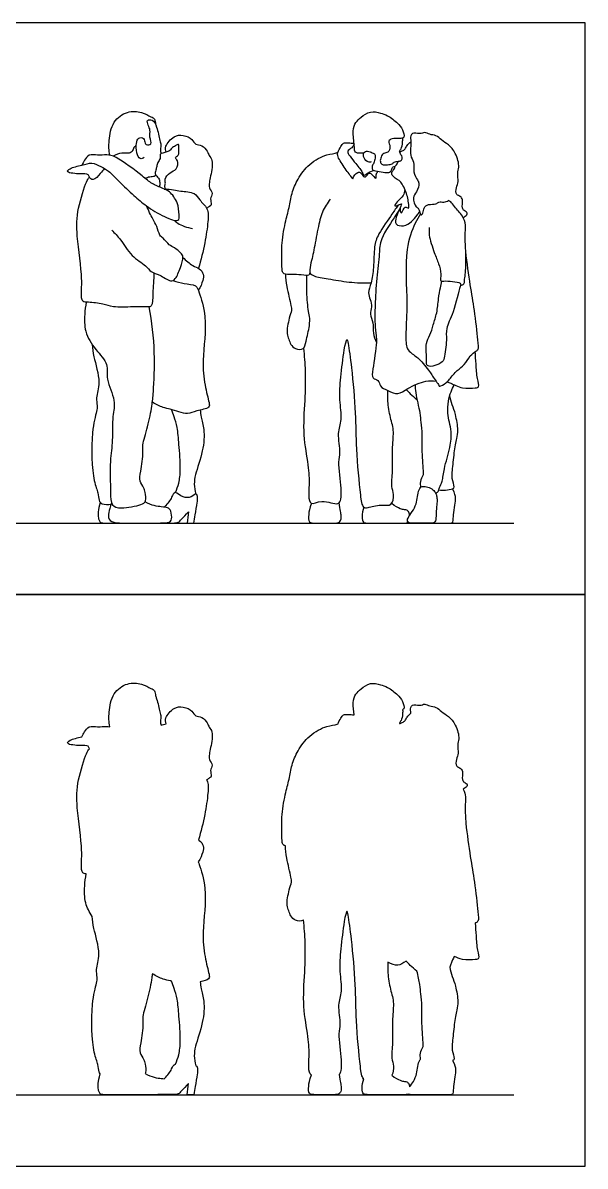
# Model space of a CAD drawing. Header units: millimetres. Extents: x 1 to 7, y 0.3 to 34.9.
# Drawn here: x 4.403 to 6.802, y 25.291 to 30.168 of the extents above; entities that cross this region are included whole.
import ezdxf

# ---------------------------------------------------------------- set-up
doc = ezdxf.new("R2010")
doc.units = ezdxf.units.MM
for name, color, linetype, true_color in [('AG-DIAGRAM', 7, 'Continuous', 0xfecc66), ('AG-OUTLINE', 7, 'Continuous', 0x8000ff), ('AG-PEOPLE', 7, 'Continuous', 0x66ccff), ('X-VPRT', 6, 'Continuous', 0xff00ff)]:
    doc.layers.add(name, color=color, linetype=linetype, true_color=true_color)

msp = doc.modelspace()

# ---------------------------------------------------------------- linework, layer by layer
at = {"layer": 'AG-DIAGRAM'}
for points in [[(1.3161, 28.034), (6.4977, 28.034)], [(1.3161, 25.5956), (6.4977, 25.5956)]]:
    msp.add_lwpolyline(points, dxfattribs=at)
at = {"layer": 'AG-OUTLINE'}
for points, knots in [([(5.1873, 26.9393), (5.192, 26.9408), (5.1999, 26.9463), (5.211, 26.9541), (5.1995, 26.9789), (5.217, 27.002), (5.1923, 27.026), (5.2055, 27.0757), (5.2162, 27.1423), (5.1973, 27.1622), (5.1908, 27.1817), (5.1688, 27.2104), (5.1375, 27.2067), (5.1273, 27.2357), (5.0873, 27.252), (5.0466, 27.2497), (5.0077, 27.2043), (5.0127, 27.1857), (5.0146, 27.1775), (5.0066, 27.1754), (4.9978, 27.174), (4.9932, 27.1713), (4.9914, 27.1775), (4.9886, 27.1902), (4.9941, 27.2098), (4.9871, 27.2284), (4.9786, 27.2728), (4.9705, 27.2938), (4.9686, 27.2977), (4.9695, 27.3046), (4.967, 27.3208), (4.9483, 27.3286), (4.9093, 27.3509), (4.8468, 27.3547), (4.7837, 27.3103), (4.7691, 27.2268), (4.7703, 27.1855), (4.7736, 27.1649), (4.7693, 27.1657), (4.7538, 27.1668), (4.723, 27.163), (4.6842, 27.171), (4.6662, 27.1428), (4.6577, 27.1296), (4.6545, 27.1221), (4.637, 27.1175), (4.6056, 27.1127), (4.5873, 27.0916), (4.6197, 27.0867), (4.6455, 27.084), (4.6849, 27.086), (4.6848, 27.0751), (4.6869, 27.0708), (4.6827, 27.0644), (4.6712, 27.0491), (4.634, 26.9302), (4.6302, 26.8245), (4.6591, 26.6401), (4.6513, 26.5812), (4.6542, 26.5403), (4.6674, 26.5378), (4.6734, 26.5374), (4.67, 26.5203), (4.6663, 26.4852), (4.6647, 26.4176), (4.6869, 26.3745), (4.6993, 26.3563), (4.7014, 26.3391), (4.7029, 26.3054), (4.7388, 26.1962), (4.713, 26.1333), (4.7219, 26.0961), (4.7176, 26.0681), (4.6914, 25.979), (4.6992, 25.7775), (4.7254, 25.7283), (4.7262, 25.6971), (4.7311, 25.6871), (4.7329, 25.6849), (4.7234, 25.6483), (4.7249, 25.6175), (4.728, 25.6082), (4.7335, 25.5956), (4.7546, 25.5956), (4.7735, 25.5956), (4.8413, 25.5956), (4.8447, 25.5956), (4.8755, 25.5956), (4.9444, 25.5956), (4.9882, 25.5956), (5.0018, 25.5962), (5.0152, 25.5958), (5.0438, 25.5953), (5.0675, 25.597), (5.0788, 25.6119), (5.0997, 25.6324), (5.1098, 25.6435), (5.1081, 25.6275), (5.1065, 25.6115), (5.1048, 25.5956), (5.1139, 25.5956), (5.1229, 25.5956), (5.132, 25.5956), (5.1346, 25.6074), (5.1394, 25.6297), (5.1466, 25.681), (5.15, 25.7017), (5.1461, 25.7188), (5.1414, 25.719), (5.1408, 25.7189), (5.1368, 25.7328), (5.1329, 25.7635), (5.1384, 25.8041), (5.1743, 25.9036), (5.1793, 25.9916), (5.1632, 26.0465), (5.1611, 26.0674), (5.1599, 26.0773), (5.1747, 26.0808), (5.2019, 26.087), (5.1973, 26.1121), (5.1775, 26.1907), (5.1668, 26.2906), (5.1931, 26.472), (5.1612, 26.5595), (5.1531, 26.5853), (5.1519, 26.5885), (5.1609, 26.6012), (5.172, 26.6305), (5.1761, 26.6568), (5.1627, 26.6755), (5.1538, 26.6815), (5.1527, 26.6822), (5.1634, 26.7177), (5.1807, 26.7883), (5.1934, 26.8786), (5.1961, 26.9225), (5.1878, 26.9384), (5.1873, 26.9393)], [-4.96397, -4.96397, -4.96397, -4.96397, -4.747345, -4.560033, -4.28683, -4.008885, -3.717257, -3.312432, -2.852161, -2.576206, -2.319892, -1.992952, -1.703232, -1.415586, -1.055675, -0.698259, -0.285038, 0, 0, 0, 0.217741, 0.217741, 0.217741, 0.466974, 0.711015, 0.961419, 1.39468, 1.508548, 1.508548, 1.508548, 1.767364, 2.009896, 2.384365, 2.824577, 3.300028, 3.809011, 4.25661, 4.25661, 4.25661, 4.384557, 4.736153, 5.076225, 5.381304, 5.66053, 5.66053, 5.66053, 6.070126, 6.298381, 6.570353, 6.890726, 7.217598, 7.414634, 7.414634, 7.414634, 7.681071, 8.291045, 8.913274, 9.675623, 10.12511, 10.456357, 10.641998, 10.641998, 10.641998, 11.051662, 11.533124, 11.919863, 11.919863, 11.919863, 12.296079, 12.847249, 13.273593, 13.578222, 13.839438, 14.343607, 15.089141, 15.478454, 15.772332, 15.877395, 15.877395, 15.877395, 16.005788, 16.134181, 16.262574, 16.390967, 16.51936, 16.51936, 16.51936, 16.541538, 16.709211, 16.821158, 16.821158, 16.821158, 17.122033, 17.389482, 17.623738, 17.987917, 17.987917, 17.987917, 18.364781, 18.364781, 18.364781, 18.648006, 18.648006, 18.648006, 18.97466, 19.361893, 19.614183, 19.848498, 19.879964, 19.879964, 19.879964, 20.238115, 20.585385, 21.14137, 21.660973, 22.06104, 22.35823, 22.35823, 22.35823, 22.653352, 22.892916, 23.369692, 23.930532, 24.669079, 25.224118, 25.31233, 25.31233, 25.31233, 25.684439, 25.9745, 26.276324, 26.319749, 26.319749, 26.319749, 26.917711, 27.461717, 27.882441, 27.908148, 27.908148, 27.908148, 27.908148]), ([(6.2823, 26.8984), (6.2855, 26.9), (6.2906, 26.9035), (6.3056, 26.9191), (6.2855, 26.9282), (6.2757, 26.9384), (6.2818, 26.9743), (6.2714, 26.9903), (6.2494, 26.9939), (6.2517, 27.0283), (6.2637, 27.0508), (6.255, 27.0893), (6.2686, 27.1134), (6.2515, 27.1751), (6.221, 27.21), (6.1892, 27.2279), (6.1675, 27.2509), (6.1393, 27.2512), (6.118, 27.2658), (6.097, 27.252), (6.0608, 27.2663), (6.056, 27.2337), (6.0589, 27.2283), (6.059, 27.2224), (6.0527, 27.218), (6.041, 27.2077), (6.0363, 27.1903), (6.0222, 27.1834), (6.0149, 27.1798), (6.011, 27.1784), (6.0109, 27.1792), (6.0105, 27.184), (6.0192, 27.1914), (6.0238, 27.2182), (6.0241, 27.2319), (6.0238, 27.2377), (6.0257, 27.2387), (6.033, 27.2448), (6.0231, 27.2772), (6.0037, 27.3025), (5.9597, 27.3356), (5.9297, 27.3445), (5.8849, 27.3558), (5.8456, 27.3274), (5.8223, 27.3055), (5.8097, 27.2698), (5.8145, 27.2316), (5.8162, 27.2155), (5.8081, 27.2168), (5.7925, 27.217), (5.7697, 27.2185), (5.7604, 27.202), (5.7506, 27.1854), (5.7479, 27.1778), (5.7319, 27.1706), (5.699, 27.1716), (5.6229, 27.13), (5.5759, 27.0652), (5.5495, 27.0031), (5.5397, 26.9396), (5.5217, 26.8752), (5.505, 26.7799), (5.5097, 26.7167), (5.5081, 26.6718), (5.5128, 26.6603), (5.5215, 26.658), (5.5232, 26.6576), (5.5246, 26.6399), (5.527, 26.6075), (5.5478, 26.5244), (5.5508, 26.5021), (5.5382, 26.4691), (5.5263, 26.4044), (5.5381, 26.3811), (5.5451, 26.3565), (5.5648, 26.3366), (5.5922, 26.3347), (5.6, 26.3407), (5.6006, 26.3411), (5.6042, 26.3088), (5.6096, 26.2425), (5.6071, 26.117), (5.5954, 25.972), (5.6219, 25.8477), (5.6264, 25.7602), (5.6207, 25.7149), (5.6264, 25.6835), (5.6343, 25.6802), (5.6345, 25.6801), (5.6261, 25.6577), (5.6219, 25.6307), (5.6219, 25.5956), (5.6505, 25.5956), (5.6918, 25.5956), (5.7267, 25.5956), (5.7484, 25.5956), (5.7597, 25.6043), (5.7633, 25.6226), (5.7578, 25.6517), (5.7527, 25.6817), (5.7567, 25.6855), (5.7615, 25.7036), (5.7637, 25.7435), (5.746, 25.858), (5.7612, 25.8934), (5.7433, 25.9803), (5.7678, 26.036), (5.752, 26.1237), (5.7593, 26.2177), (5.7717, 26.3238), (5.7856, 26.3907), (5.7927, 26.3533), (5.8078, 26.2517), (5.8238, 26.06), (5.8238, 25.9186), (5.8407, 25.7254), (5.8497, 25.67), (5.8577, 25.6634), (5.858, 25.6632), (5.8528, 25.6517), (5.8492, 25.6182), (5.8534, 25.5956), (5.878, 25.5956), (5.9181, 25.5956), (6.0303, 25.5956), (6.044, 25.5956), (6.048, 25.598), (6.0491, 25.5973), (6.0539, 25.5953), (6.0678, 25.5953), (6.1056, 25.5953), (6.1374, 25.5953), (6.1482, 25.5953), (6.1509, 25.5956), (6.1889, 25.5956), (6.23, 25.5956), (6.2377, 25.5956), (6.2396, 25.6046), (6.2401, 25.6253), (6.2473, 25.6767), (6.2514, 25.7012), (6.2468, 25.7218), (6.2367, 25.7415), (6.2409, 25.7432), (6.2474, 25.7494), (6.2317, 25.7881), (6.2368, 25.8211), (6.2429, 25.8954), (6.2542, 25.9564), (6.2622, 25.9914), (6.2504, 26.0604), (6.2363, 26.0963), (6.2276, 26.1259), (6.2249, 26.1396), (6.2265, 26.1452), (6.2321, 26.1617), (6.2387, 26.1757), (6.244, 26.1852), (6.254, 26.1805), (6.285, 26.1672), (6.3311, 26.1717), (6.3537, 26.1743), (6.3396, 26.2149), (6.3374, 26.2733), (6.3346, 26.3094), (6.3339, 26.3276), (6.3345, 26.3279), (6.3394, 26.331), (6.3496, 26.3353), (6.3447, 26.3825), (6.3312, 26.5067), (6.3114, 26.6095), (6.2988, 26.7061), (6.2932, 26.7537), (6.2922, 26.7762), (6.2888, 26.8213), (6.2937, 26.8634), (6.2877, 26.8878), (6.2823, 26.8984)], [0, 0, 0, 0, 0.188383, 0.417958, 0.651667, 0.864942, 1.20216, 1.442272, 1.683645, 1.992576, 2.292177, 2.636784, 2.934064, 3.38137, 3.777963, 4.122874, 4.438218, 4.737243, 5.012003, 5.287004, 5.60703, 5.883423, 6.093743, 6.093743, 6.093743, 6.370226, 6.608166, 6.82818, 7.030639, 7.030639, 7.030639, 7.069515, 7.275268, 7.582536, 7.800136, 7.800136, 7.800136, 7.88861, 8.215635, 8.558659, 8.976668, 9.306238, 9.683104, 10.073432, 10.396548, 10.755255, 11.133663, 11.133663, 11.133663, 11.419482, 11.678965, 11.921219, 12.2143, 12.2143, 12.2143, 12.632803, 13.168328, 13.679977, 14.141177, 14.586244, 15.061085, 15.628383, 16.098362, 16.472047, 16.695394, 16.745159, 16.745159, 16.745159, 17.166639, 17.69142, 17.960511, 18.298641, 18.763863, 19.055338, 19.338151, 19.638948, 19.963116, 19.989598, 19.989598, 19.989598, 20.560183, 21.205769, 21.906265, 22.561091, 23.09276, 23.491785, 23.820321, 23.829562, 23.829562, 23.829562, 23.942705, 24.055847, 24.16899, 24.282132, 24.395274, 24.508417, 24.621559, 24.734701, 24.847844, 24.847844, 24.847844, 25.052155, 25.442875, 26.052874, 26.422974, 26.942276, 27.392948, 27.921528, 28.49028, 29.115031, 29.504375, 29.74359, 30.336084, 31.138409, 31.853698, 32.660135, 33.08612, 33.101901, 33.101901, 33.101901, 33.223201, 33.344502, 33.465802, 33.587103, 33.708403, 33.828447, 33.828447, 33.828447, 33.867101, 33.969394, 34.071688, 34.173981, 34.219547, 34.219547, 34.219547, 34.342062, 34.464578, 34.587094, 34.70961, 34.832126, 34.954642, 35.077157, 35.077157, 35.077157, 35.273127, 35.637907, 35.997171, 36.517704, 36.99255, 37.354156, 37.843089, 38.24302, 38.585915, 38.585915, 38.585915, 38.751635, 39.09516, 39.09516, 39.09516, 39.366912, 39.794618, 40.019353, 40.358265, 40.81188, 41.238438, 41.238438, 41.238438, 41.263636, 41.467824, 41.833176, 42.481557, 43.088622, 43.7806, 43.7806, 43.7806, 44.237508, 44.625414, 44.93266, 44.93266, 44.93266, 44.93266]), ([(6.0849, 26.1225), (6.0892, 26.1028), (6.0999, 26.058), (6.1001, 26.0246), (6.108, 25.9719), (6.1037, 25.905), (6.1119, 25.8131), (6.1115, 25.7991), (6.0967, 25.7724), (6.0988, 25.7557), (6.1005, 25.7475), (6.0993, 25.7463), (6.0943, 25.7398), (6.0867, 25.7157), (6.0849, 25.686), (6.0726, 25.654), (6.0581, 25.6356), (6.0532, 25.6284), (6.053, 25.6303), (6.0518, 25.639), (6.0474, 25.6481), (6.0362, 25.6525), (6.0092, 25.6544), (5.977, 25.6791), (5.9838, 25.688), (5.9875, 25.7212), (5.9733, 25.7516), (5.9835, 25.8202), (5.9774, 25.919), (5.989, 25.9916), (5.9678, 26.052), (5.9593, 26.1221), (5.9602, 26.1478), (5.9609, 26.1605), (5.9752, 26.1542), (6.0035, 26.1408), (6.0253, 26.1565), (6.0384, 26.1648), (6.044, 26.1587), (6.0553, 26.1469), (6.0747, 26.1302), (6.0849, 26.1225)], [0.574677, 0.574677, 0.574677, 0.574677, 0.918862, 1.303387, 1.799873, 2.325611, 2.887943, 3.115338, 3.431922, 3.734632, 3.734632, 3.734632, 3.764416, 3.86671, 3.969003, 4.071297, 4.1523, 4.1523, 4.1523, 4.184588, 4.305888, 4.427188, 4.548489, 4.548489, 4.548489, 4.878727, 5.22133, 5.691265, 6.273572, 6.763717, 7.223679, 7.703607, 8.060013, 8.060013, 8.060013, 8.44438, 8.780806, 8.780806, 8.780806, 9.067131, 9.424328, 9.424328, 9.424328, 9.424328]), ([(5.0368, 26.0799), (5.0413, 26.0697), (5.0497, 26.0482), (5.0634, 26.0009), (5.0696, 25.9307), (5.0771, 25.827), (5.0708, 25.7671), (5.0601, 25.7384), (5.054, 25.7254), (5.0537, 25.7254), (5.0471, 25.7252), (5.0379, 25.703), (5.0215, 25.6772), (5.0069, 25.6644), (5.0059, 25.6635), (5.0026, 25.6639), (4.9863, 25.6655), (4.952, 25.6695), (4.925, 25.6862), (4.9257, 25.6874), (4.9302, 25.6972), (4.9257, 25.7273), (4.9197, 25.7469), (4.8984, 25.7755), (4.9062, 25.8164), (4.9184, 25.8985), (4.9117, 25.9288), (4.9373, 26.0082), (4.9509, 26.0769), (4.9551, 26.1057), (4.9558, 26.1111), (4.9702, 26.1017), (5.0015, 26.0867), (5.0229, 26.0836), (5.0351, 26.0804), (5.0368, 26.0799)], [-2.485886, -2.485886, -2.485886, -2.485886, -2.170634, -1.79787, -1.335112, -0.777618, -0.356813, 0, 0, 0, 0.011075, 0.283011, 0.647205, 0.674906, 0.674906, 0.674906, 0.728186, 0.895859, 0.895859, 0.895859, 0.949115, 1.288162, 1.554772, 1.87068, 2.239914, 2.749291, 3.068229, 3.575237, 4.112183, 4.236807, 4.236807, 4.236807, 4.60903, 4.914234, 4.962704, 4.962704, 4.962704, 4.962704])]:
    msp.add_open_spline(points, degree=3, knots=knots, dxfattribs=at)
at = {"layer": 'AG-PEOPLE'}
for points, knots in [([(4.7736, 29.6033), (4.7703, 29.6239), (4.7691, 29.6652), (4.7837, 29.7487), (4.8468, 29.7931), (4.9093, 29.7893), (4.9483, 29.767), (4.967, 29.7592), (4.9695, 29.743), (4.9686, 29.7361)], [0, 0, 0, 0, 0.447599, 0.956581, 1.432032, 1.872244, 2.246714, 2.489245, 2.748061, 2.748061, 2.748061, 2.748061]), ([(4.9208, 29.593), (4.9158, 29.59), (4.9009, 29.5824), (4.8871, 29.6154), (4.8861, 29.6523), (4.8935, 29.6791), (4.9215, 29.6789), (4.9247, 29.6547), (4.9279, 29.6467), (4.9589, 29.6473), (4.9404, 29.681), (4.9492, 29.7104), (4.9376, 29.7292), (4.9296, 29.7557), (4.9595, 29.7554), (4.9762, 29.7235), (4.9871, 29.6668), (4.9941, 29.6482), (4.9886, 29.6286), (4.9914, 29.6159), (4.9932, 29.6097)], [0, 0, 0, 0, 0.235821, 0.540009, 0.898143, 1.17494, 1.427115, 1.686274, 1.845664, 2.097022, 2.399246, 2.710511, 2.979201, 3.236288, 3.481888, 3.817379, 4.25064, 4.501044, 4.745085, 4.994318, 4.994318, 4.994318, 4.994318]), ([(5.8583, 29.6128), (5.8541, 29.6122), (5.8461, 29.6118), (5.8269, 29.6116), (5.818, 29.6208), (5.8179, 29.6472), (5.8089, 29.7058), (5.8223, 29.7439), (5.8456, 29.7658), (5.8849, 29.7942), (5.9297, 29.7829), (5.9597, 29.774), (6.0037, 29.7409), (6.0231, 29.7156), (6.0352, 29.6761), (6.0083, 29.6728), (5.9797, 29.6755), (5.9597, 29.6637), (5.9739, 29.6396), (5.9641, 29.6125), (5.9414, 29.6133), (5.9302, 29.5955), (5.927, 29.5759), (5.9341, 29.5607), (5.9585, 29.5628), (5.9805, 29.563), (5.9867, 29.5766), (6.0064, 29.5763), (6.0202, 29.5796), (6.023, 29.5957), (6.0165, 29.6048), (6.0077, 29.62), (6.0192, 29.6298), (6.0238, 29.6566), (6.0241, 29.6703), (6.0238, 29.6761)], [0, 0, 0, 0, 0.205652, 0.45108, 0.63672, 0.925351, 1.373658, 1.732364, 2.05548, 2.445809, 2.822674, 3.152244, 3.570254, 3.913278, 4.240303, 4.496551, 4.816698, 5.053509, 5.334741, 5.618778, 5.871089, 6.122941, 6.379107, 6.589657, 6.866215, 7.131035, 7.331039, 7.578457, 7.787376, 7.997618, 8.195532, 8.41789, 8.623642, 8.930911, 9.148511, 9.148511, 9.148511, 9.148511]), ([(6.2823, 29.3368), (6.2855, 29.3384), (6.2906, 29.3419), (6.3056, 29.3575), (6.2855, 29.3666), (6.2757, 29.3768), (6.2818, 29.4127), (6.2714, 29.4287), (6.2494, 29.4323), (6.2517, 29.4667), (6.2637, 29.4892), (6.255, 29.5277), (6.2686, 29.5518), (6.2515, 29.6135), (6.221, 29.6484), (6.1892, 29.6663), (6.1675, 29.6893), (6.1393, 29.6896), (6.118, 29.7042), (6.097, 29.6904), (6.0608, 29.7047), (6.056, 29.6721), (6.0615, 29.662), (6.0514, 29.5993), (6.0751, 29.5753), (6.0667, 29.5314), (6.0867, 29.4974), (6.0957, 29.4847), (6.0864, 29.4442), (6.062, 29.4248), (6.0797, 29.3794), (6.0943, 29.379), (6.0984, 29.3413), (6.113, 29.3575), (6.1124, 29.3792), (6.133, 29.3967), (6.1671, 29.3908), (6.1773, 29.4068), (6.2003, 29.4007), (6.2131, 29.4068), (6.2193, 29.4101)], [0, 0, 0, 0, 0.188383, 0.417958, 0.651667, 0.864942, 1.20216, 1.442272, 1.683645, 1.992576, 2.292177, 2.636784, 2.934064, 3.38137, 3.777963, 4.122874, 4.438218, 4.737243, 5.012003, 5.287004, 5.60703, 5.883423, 6.093743, 6.532699, 6.859639, 7.23104, 7.583162, 7.806118, 8.159005, 8.474967, 8.838889, 9.047502, 9.347291, 9.540015, 9.810132, 10.09101, 10.415315, 10.640135, 10.902898, 11.167323, 11.167323, 11.167323, 11.167323]), ([(5.0146, 29.6159), (5.0127, 29.6241), (5.0077, 29.6427), (5.0466, 29.6881), (5.0873, 29.6904), (5.1273, 29.6741), (5.1375, 29.6451), (5.1688, 29.6488), (5.1908, 29.6201), (5.1973, 29.6006), (5.2162, 29.5807), (5.2055, 29.5141), (5.1923, 29.4644), (5.217, 29.4404), (5.1995, 29.4173), (5.211, 29.3925), (5.1999, 29.3847), (5.192, 29.3792), (5.1873, 29.3777)], [0, 0, 0, 0, 0.285038, 0.698259, 1.055675, 1.415586, 1.703232, 1.992952, 2.319892, 2.576206, 2.852161, 3.312432, 3.717257, 4.008885, 4.28683, 4.560033, 4.747345, 4.96397, 4.96397, 4.96397, 4.96397]), ([(5.811, 29.5029), (5.7998, 29.5167), (5.7805, 29.5433), (5.7456, 29.5944), (5.7454, 29.615), (5.7603, 29.6401), (5.7697, 29.6569), (5.7925, 29.6554), (5.8081, 29.6552), (5.8162, 29.6539)], [0, 0, 0, 0, 0.421339, 0.864311, 1.116553, 1.423347, 1.665601, 1.925085, 2.210903, 2.210903, 2.210903, 2.210903]), ([(6.011, 29.6168), (6.0149, 29.6182), (6.0222, 29.6218), (6.0363, 29.6287), (6.041, 29.6461), (6.0527, 29.6564), (6.059, 29.6608)], [0, 0, 0, 0, 0.2024587, 0.422473, 0.6604133, 0.936896, 0.936896, 0.936896, 0.936896]), ([(4.7511, 29.5466), (4.746, 29.5391), (4.7337, 29.5248), (4.7045, 29.49), (4.6847, 29.5084), (4.6849, 29.5244), (4.6455, 29.5224), (4.6197, 29.5251), (4.5873, 29.53), (4.6056, 29.5511), (4.6555, 29.5588), (4.6974, 29.5755), (4.7359, 29.5545), (4.771, 29.537), (4.8135, 29.4895), (4.8772, 29.4311), (4.9292, 29.3851), (5.0011, 29.342), (5.0711, 29.3137), (5.0704, 29.3528), (5.0663, 29.401), (5.0309, 29.4499), (5.0003, 29.461), (4.9501, 29.4824), (4.914, 29.5144), (4.8036, 29.5985), (4.7627, 29.6063), (4.723, 29.6014), (4.6842, 29.6094), (4.6662, 29.5812), (4.6577, 29.568), (4.6545, 29.5605)], [0.042878, 0.042878, 0.042878, 0.042878, 0.322802, 0.68241, 0.927457, 1.124493, 1.451365, 1.771738, 2.04371, 2.271966, 2.681561, 3.058791, 3.416359, 3.768473, 4.21798, 4.746393, 5.220588, 5.757953, 6.192625, 6.473678, 6.879567, 7.305455, 7.629834, 8.029742, 8.445389, 9.104729, 9.470527, 9.822124, 10.162195, 10.467275, 10.746501, 10.746501, 10.746501, 10.746501]), ([(4.8872, 29.6439), (4.8835, 29.6419), (4.8751, 29.6377), (4.872, 29.6163), (4.8504, 29.6098), (4.8247, 29.6146), (4.7998, 29.6055), (4.7886, 29.599)], [0, 0, 0, 0, 0.200839, 0.44716, 0.695698, 0.985461, 1.338327, 1.338327, 1.338327, 1.338327]), ([(5.0146, 29.4586), (5.0117, 29.4619), (5.0061, 29.4704), (5.0134, 29.4846), (5.0063, 29.5024), (5.0299, 29.5321), (5.0611, 29.5391), (5.0693, 29.5806), (5.048, 29.5919), (5.0712, 29.6031), (5.0681, 29.6242), (5.0711, 29.655), (5.0532, 29.6418), (5.0375, 29.6345), (5.0291, 29.6159), (4.9913, 29.6131), (4.9873, 29.6011), (4.9909, 29.5875), (4.978, 29.5725), (4.9744, 29.5553), (4.9704, 29.539), (4.965, 29.52), (4.9841, 29.5066), (4.9882, 29.4867), (4.9874, 29.4736), (4.9857, 29.4674)], [0, 0, 0, 0, 0.206024, 0.41855, 0.651788, 0.980942, 1.297011, 1.630355, 1.850315, 2.080414, 2.348768, 2.617809, 2.828359, 3.070367, 3.315169, 3.646142, 3.823915, 4.026308, 4.270048, 4.507299, 4.742517, 4.977572, 5.234181, 5.484735, 5.734094, 5.734094, 5.734094, 5.734094]), ([(5.7147, 29.4159), (5.7021, 29.3986), (5.6775, 29.3611), (5.6622, 29.2909), (5.6446, 29.1992), (5.6384, 29.1634), (5.6266, 29.1262), (5.6292, 29.0825), (5.5897, 29.0971), (5.5161, 29.0909), (5.5081, 29.1102), (5.5097, 29.1551), (5.505, 29.2183), (5.5217, 29.3136), (5.5397, 29.378), (5.5495, 29.4415), (5.5759, 29.5036), (5.6229, 29.5684), (5.699, 29.61), (5.7319, 29.609), (5.7479, 29.6162)], [0, 0, 0, 0, 0.462754, 0.959375, 1.497489, 1.843818, 2.209273, 2.537677, 2.868388, 3.357784, 3.581132, 3.954817, 4.424796, 4.992094, 5.466935, 5.912001, 6.373201, 6.884851, 7.420376, 7.838878, 7.838878, 7.838878, 7.838878]), ([(5.8166, 29.6495), (5.8137, 29.6443), (5.8088, 29.6337), (5.7818, 29.6209), (5.8005, 29.5969), (5.8223, 29.5678), (5.8403, 29.5478), (5.8522, 29.5292), (5.8582, 29.5106), (5.875, 29.5298), (5.8988, 29.5385)], [0, 0, 0, 0, 0.244451, 0.520157, 0.797822, 1.160287, 1.455417, 1.680448, 1.934381, 2.107261, 2.107261, 2.107261, 2.107261]), ([(5.8901, 29.5744), (5.8859, 29.5734), (5.8759, 29.5712), (5.8567, 29.591), (5.8547, 29.6155), (5.8749, 29.6233), (5.8936, 29.6129), (5.9081, 29.6083), (5.9062, 29.5896), (5.9022, 29.5701), (5.8924, 29.5577), (5.8935, 29.541), (5.9025, 29.5361), (5.9332, 29.5328), (5.9595, 29.5264), (5.9762, 29.5346), (5.9786, 29.553), (5.9961, 29.5565), (6.0037, 29.5722), (6.0055, 29.5753), (6.0063, 29.577)], [0, 0, 0, 0, 0.207575, 0.498111, 0.762642, 0.999902, 1.266411, 1.47407, 1.705839, 1.966288, 2.195284, 2.413007, 2.583274, 2.903285, 3.208447, 3.436786, 3.665073, 3.895653, 4.127173, 4.262218, 4.262218, 4.262218, 4.262218]), ([(6.033, 29.4567), (6.0321, 29.4477), (6.0279, 29.4275), (6.0021, 29.4095), (5.9793, 29.3759), (6.0311, 29.4055), (6.0076, 29.3799), (6.0194, 29.3425), (6.0304, 29.3933), (6.0534, 29.3681), (6.0475, 29.4038), (6.047, 29.4249), (6.0231, 29.4811), (6.0111, 29.4943), (5.9748, 29.5154), (5.9775, 29.5336), (5.99, 29.5452), (5.9911, 29.5531), (5.9915, 29.5568)], [0.013925, 0.013925, 0.013925, 0.013925, 0.307208, 0.654001, 0.914498, 1.229998, 1.47686, 1.745405, 2.052915, 2.27509, 2.545731, 2.848853, 3.283369, 3.547571, 3.901517, 4.122486, 4.354263, 4.547839, 4.547839, 4.547839, 4.547839]), ([(4.9618, 29.1011), (4.962, 29.0719), (4.9566, 29.0194), (4.9577, 28.956), (4.9312, 28.9553), (4.8718, 28.9573), (4.7888, 28.952), (4.7465, 28.9695), (4.6858, 28.9768), (4.6545, 28.9746), (4.6513, 29.0196), (4.6591, 29.0785), (4.6302, 29.2629), (4.634, 29.3686), (4.6712, 29.4875), (4.6827, 29.5028), (4.6869, 29.5092)], [0, 0, 0, 0, 0.530195, 0.944234, 1.185168, 1.627163, 2.144, 2.533633, 2.974478, 3.257344, 3.58859, 4.038077, 4.800426, 5.422656, 6.03263, 6.299066, 6.299066, 6.299066, 6.299066]), ([(4.9247, 29.5044), (4.9313, 29.5074), (4.9442, 29.5126), (4.9641, 29.5124), (4.9684, 29.5167), (4.9705, 29.5184)], [0, 0, 0, 0, 0.2643845, 0.5091859, 0.6693945, 0.6693945, 0.6693945, 0.6693945]), ([(5.811, 29.5029), (5.8138, 29.5139), (5.8309, 29.5329), (5.8469, 29.5301), (5.8601, 29.501), (5.8754, 29.524), (5.8881, 29.5301), (5.9139, 29.4933), (5.9083, 29.5214), (5.9149, 29.5297), (5.9184, 29.5343)], [0, 0, 0, 0, 0.336799, 0.547266, 0.822761, 1.075475, 1.275509, 1.5897, 1.807151, 2.048411, 2.048411, 2.048411, 2.048411]), ([(5.0066, 29.4588), (5.02, 29.4586), (5.0479, 29.4568), (5.0761, 29.4486), (5.1392, 29.446), (5.1554, 29.4103), (5.1971, 29.3771), (5.1934, 29.317), (5.1807, 29.2267), (5.1634, 29.1561), (5.1527, 29.1206)], [0, 0, 0, 0, 0.358703, 0.677715, 1.105783, 1.44722, 1.840293, 2.261017, 2.805022, 3.402985, 3.402985, 3.402985, 3.402985]), ([(6.2707, 29.0479), (6.276, 29.0481), (6.2888, 29.052), (6.2868, 29.0691), (6.292, 29.0953), (6.2936, 29.1316), (6.2944, 29.1875), (6.2887, 29.2585), (6.294, 29.304), (6.2825, 29.345), (6.2454, 29.3816), (6.2309, 29.4048), (6.2228, 29.4084), (6.2193, 29.4101)], [0, 0, 0, 0, 0.229948, 0.449384, 0.746366, 1.092478, 1.528283, 2.018048, 2.405954, 2.773813, 3.190998, 3.486745, 3.683603, 3.683603, 3.683603, 3.683603]), ([(4.7824, 29.2839), (4.7953, 29.2705), (4.8224, 29.2444), (4.863, 29.171), (4.9278, 29.1353), (4.9483, 29.1028), (4.9876, 29.0947), (5.0319, 29.0613), (5.0578, 29.0748), (5.0748, 29.123), (5.0916, 29.169), (5.0764, 29.1865), (5.0505, 29.2098), (5.0269, 29.2182), (5.0027, 29.2505), (4.9856, 29.2598), (4.9752, 29.3017), (4.9567, 29.3303), (4.9393, 29.3682), (4.9306, 29.387)], [0, 0, 0, 0, 0.422837, 0.939415, 1.420907, 1.755316, 2.110514, 2.518448, 2.784618, 3.192681, 3.578988, 3.833851, 4.161781, 4.451785, 4.800001, 5.04904, 5.40312, 5.74443, 6.190659, 6.190659, 6.190659, 6.190659]), ([(6.0055, 29.391), (5.9961, 29.3778), (5.9787, 29.3522), (5.9184, 29.2667), (5.9009, 29.2138), (5.9012, 29.124), (5.8921, 29.061), (5.8736, 29.0169), (5.8858, 28.9879), (5.894, 28.9558), (5.8802, 28.9241), (5.9022, 28.8891), (5.8951, 28.8433), (5.9059, 28.8171), (5.9116, 28.8047)], [0, 0, 0, 0, 0.4019, 0.980513, 1.421912, 1.960374, 2.430211, 2.813444, 3.127377, 3.453066, 3.776813, 4.13146, 4.517803, 4.888372, 4.888372, 4.888372, 4.888372]), ([(6.0129, 29.3769), (6.0064, 29.3665), (5.9951, 29.346), (5.924, 29.2463), (5.9267, 29.1824), (5.9109, 29.0766), (5.906, 28.9655), (5.904, 28.8871), (5.9108, 28.8325), (5.9138, 28.8054), (5.8979, 28.6938), (5.8897, 28.6493), (5.9238, 28.6458), (5.9252, 28.6139), (5.9615, 28.5992), (6.0059, 28.5781), (6.0443, 28.6107), (6.1219, 28.6443), (6.1519, 28.6409), (6.1665, 28.639)], [0, 0, 0, 0, 0.350665, 0.969179, 1.437255, 2.026881, 2.644969, 3.161151, 3.568794, 3.880305, 4.496934, 4.85506, 5.135277, 5.426376, 5.777698, 6.162064, 6.557608, 7.08264, 7.466662, 7.466662, 7.466662, 7.466662]), ([(6.0127, 29.3733), (6.005, 29.3632), (5.9964, 29.3408), (5.9884, 29.3048), (6.0305, 29.2978), (6.0615, 29.3182), (6.0858, 29.3459), (6.0929, 29.3573), (6.0958, 29.3626)], [0, 0, 0, 0, 0.355688, 0.666171, 0.993094, 1.348688, 1.698909, 1.93674, 1.93674, 1.93674, 1.93674]), ([(5.0498, 29.3248), (5.0544, 29.3204), (5.0632, 29.3107), (5.1056, 29.2928), (5.1277, 29.2911)], [0, 0, 0, 0, 0.2487873, 0.7111469, 0.7111469, 0.7111469, 0.7111469]), ([(6.0992, 29.3522), (6.0916, 29.3395), (6.0684, 29.2964), (6.0298, 29.2008), (6.0456, 28.9723), (6.0366, 28.8564), (6.0373, 28.7832), (6.0554, 28.7623), (6.0948, 28.7352), (6.116, 28.7082), (6.139, 28.6802), (6.1506, 28.6612), (6.166, 28.6399), (6.1785, 28.622), (6.1809, 28.614), (6.2122, 28.6319), (6.2232, 28.6479), (6.256, 28.6872), (6.2889, 28.7063), (6.3094, 28.7477), (6.3344, 28.7673), (6.3496, 28.7737), (6.3447, 28.8209), (6.3312, 28.9451), (6.3114, 29.0479), (6.2988, 29.1445), (6.2932, 29.1921)], [0.267094, 0.267094, 0.267094, 0.267094, 0.541065, 1.167731, 2.03948, 2.681291, 3.144341, 3.435985, 3.828103, 4.175277, 4.516892, 4.790436, 5.090589, 5.358052, 5.486456, 5.803406, 6.080832, 6.482086, 6.843699, 7.231108, 7.551392, 7.755581, 8.120933, 8.769314, 9.376379, 10.068357, 10.068357, 10.068357, 10.068357]), ([(6.1373, 29.294), (6.1365, 29.2832), (6.1338, 29.2614), (6.1584, 29.1864), (6.1773, 29.1417), (6.1901, 29.0992), (6.1827, 29.0626), (6.1997, 29.0689), (6.2767, 29.0626), (6.267, 29.0402), (6.2426, 28.9307), (6.2058, 28.8657), (6.2134, 28.816), (6.2031, 28.7376), (6.1916, 28.7148), (6.1429, 28.6982), (6.1227, 28.7079), (6.128, 28.7409), (6.1186, 28.8016), (6.1429, 28.8349), (6.1536, 28.8811), (6.1715, 28.9304), (6.1761, 28.9901), (6.1841, 29.0349), (6.1891, 29.0566), (6.1914, 29.0656)], [0, 0, 0, 0, 0.328092, 0.83313, 1.247438, 1.635825, 1.944116, 2.148894, 2.631545, 2.8487, 3.46048, 3.964873, 4.371963, 4.87502, 5.165987, 5.563125, 5.799308, 6.114802, 6.563601, 6.926455, 7.31731, 7.737901, 8.185815, 8.585077, 8.864142, 8.864142, 8.864142, 8.864142]), ([(5.0864, 29.1669), (5.0988, 29.1538), (5.1264, 29.1302), (5.157, 29.1219), (5.1761, 29.0952), (5.172, 29.0689), (5.1609, 29.0396), (5.1519, 29.0269)], [0, 0, 0, 0, 0.416025, 0.733236, 1.035061, 1.325121, 1.69723, 1.69723, 1.69723, 1.69723]), ([(5.0426, 29.0683), (5.0611, 29.0635), (5.0898, 29.0529), (5.1446, 29.0525), (5.156, 29.0122), (5.1931, 28.9104), (5.1668, 28.729), (5.1775, 28.6291), (5.1973, 28.5505), (5.2024, 28.5229), (5.1421, 28.5139), (5.1075, 28.4965), (5.069, 28.5083), (5.0315, 28.5207), (5.0015, 28.5251), (4.9702, 28.5401), (4.9558, 28.5495)], [0, 0, 0, 0, 0.379069, 0.7722, 1.086437, 1.641476, 2.380023, 2.940863, 3.417639, 3.657204, 4.052605, 4.398923, 4.732133, 5.07154, 5.376744, 5.748967, 5.748967, 5.748967, 5.748967]), ([(5.5232, 29.096), (5.5246, 29.0783), (5.527, 29.0459), (5.5478, 28.9628), (5.5508, 28.9405), (5.5382, 28.9075), (5.5263, 28.8428), (5.5381, 28.8195), (5.5451, 28.7949), (5.5648, 28.775), (5.6051, 28.7721), (5.6109, 28.8116), (5.628, 28.8742), (5.6275, 28.9153), (5.619, 28.9459), (5.6135, 29.0328), (5.6143, 29.0696), (5.6152, 29.0893)], [0, 0, 0, 0, 0.421479, 0.94626, 1.215352, 1.553481, 2.018704, 2.310178, 2.592992, 2.893789, 3.217956, 3.552298, 4.026569, 4.388354, 4.713284, 5.243972, 5.687398, 5.687398, 5.687398, 5.687398]), ([(5.627, 29.101), (5.6328, 29.096), (5.6453, 29.0841), (5.7104, 29.0761), (5.7957, 29.0591), (5.8579, 29.0581), (5.8891, 29.059)], [0, 0, 0, 0, 0.275437, 0.72923, 1.277403, 1.835582, 1.835582, 1.835582, 1.835582]), ([(4.6734, 28.9758), (4.67, 28.9587), (4.6663, 28.9236), (4.6645, 28.8483), (4.7102, 28.7737), (4.7722, 28.7131), (4.7539, 28.6462), (4.8026, 28.5561), (4.7834, 28.4896), (4.7878, 28.3836), (4.7736, 28.2997), (4.7773, 28.1704), (4.7777, 28.1075), (4.8242, 28.0927), (4.9065, 28.1105), (4.9317, 28.125), (4.9257, 28.1657), (4.9197, 28.1853), (4.8984, 28.2139), (4.9062, 28.2548), (4.9184, 28.3369), (4.9117, 28.3672), (4.9373, 28.4466), (4.9546, 28.5342), (4.961, 28.5961), (4.9694, 28.7689), (4.9541, 28.8916), (4.9419, 28.9559)], [0, 0, 0, 0, 0.409664, 0.891125, 1.422821, 1.928174, 2.376048, 2.927059, 3.396358, 3.966447, 4.506299, 5.153115, 5.572797, 5.932295, 6.453475, 6.7376, 7.076647, 7.343257, 7.659165, 8.028399, 8.537776, 8.856714, 9.363722, 9.900667, 10.346761, 11.077549, 11.871351, 11.871351, 11.871351, 11.871351]), ([(4.6993, 28.7947), (4.7014, 28.7775), (4.7029, 28.7438), (4.7388, 28.6346), (4.713, 28.5717), (4.7219, 28.5345), (4.7176, 28.5065), (4.6914, 28.4174), (4.6992, 28.2159), (4.7254, 28.1667), (4.7264, 28.1305), (4.7391, 28.1139), (4.7667, 28.1114), (4.7797, 28.1142)], [0, 0, 0, 0, 0.376216, 0.927386, 1.35373, 1.65836, 1.919575, 2.423744, 3.169279, 3.558592, 3.852469, 4.085043, 4.369643, 4.369643, 4.369643, 4.369643]), ([(5.6006, 28.7795), (5.6042, 28.7472), (5.6096, 28.6809), (5.6071, 28.5554), (5.5954, 28.4104), (5.6219, 28.2861), (5.6264, 28.1986), (5.6207, 28.1533), (5.6293, 28.1056), (5.6791, 28.1385), (5.7513, 28.1052), (5.7613, 28.1397), (5.7637, 28.1819), (5.746, 28.2964), (5.7612, 28.3318), (5.7433, 28.4187), (5.7678, 28.4744), (5.752, 28.5621), (5.7593, 28.6561), (5.7717, 28.7622), (5.7856, 28.8291), (5.7927, 28.7917), (5.8078, 28.6901), (5.8238, 28.4984), (5.8238, 28.357), (5.8407, 28.1638), (5.8514, 28.098), (5.878, 28.0987), (5.9293, 28.1159), (5.9807, 28.1024), (5.9881, 28.1584), (5.9733, 28.19), (5.9835, 28.2586), (5.9774, 28.3574), (5.989, 28.43), (5.9678, 28.4904), (5.9593, 28.5605), (5.9602, 28.5862), (5.9609, 28.5989)], [0, 0, 0, 0, 0.570584, 1.216171, 1.916667, 2.571492, 3.103161, 3.502187, 3.830722, 4.221791, 4.70133, 4.975431, 5.36615, 5.97615, 6.34625, 6.865552, 7.316224, 7.844803, 8.413555, 9.038306, 9.42765, 9.666865, 10.25936, 11.061685, 11.776974, 12.583411, 13.009395, 13.260168, 13.69046, 14.071013, 14.446843, 14.789446, 15.259382, 15.841689, 16.331834, 16.791795, 17.271724, 17.628129, 17.628129, 17.628129, 17.628129]), ([(6.2138, 28.6361), (6.2192, 28.6341), (6.2309, 28.631), (6.2778, 28.6048), (6.3311, 28.6101), (6.3537, 28.6127), (6.3396, 28.6533), (6.3374, 28.7117), (6.3346, 28.7478), (6.3339, 28.766)], [0, 0, 0, 0, 0.238671, 0.656321, 1.084027, 1.308762, 1.647674, 2.101289, 2.527847, 2.527847, 2.527847, 2.527847]), ([(6.0384, 28.6032), (6.044, 28.5971), (6.0553, 28.5853), (6.0747, 28.5686), (6.0849, 28.5609)], [0, 0, 0, 0, 0.2863256, 0.6435225, 0.6435225, 0.6435225, 0.6435225]), ([(6.0766, 28.6236), (6.0767, 28.6133), (6.078, 28.5848), (6.0999, 28.5013), (6.1001, 28.463), (6.108, 28.4103), (6.1037, 28.3434), (6.1119, 28.2515), (6.1115, 28.2375), (6.0967, 28.2108), (6.0988, 28.1941), (6.1005, 28.1859)], [0.103743, 0.103743, 0.103743, 0.103743, 0.398057, 0.918862, 1.303387, 1.799873, 2.325611, 2.887943, 3.115338, 3.431922, 3.734632, 3.734632, 3.734632, 3.734632]), ([(6.1642, 28.162), (6.1683, 28.1633), (6.1776, 28.1673), (6.1805, 28.1872), (6.1951, 28.2132), (6.1991, 28.2684), (6.2292, 28.3562), (6.2331, 28.4244), (6.2237, 28.4622), (6.2151, 28.5016), (6.2176, 28.5537), (6.2291, 28.594), (6.2387, 28.6141), (6.244, 28.6236)], [0, 0, 0, 0, 0.216005, 0.472767, 0.79367, 1.239443, 1.822951, 2.326522, 2.778278, 3.162159, 3.593347, 3.983845, 4.32737, 4.32737, 4.32737, 4.32737]), ([(6.1785, 28.1754), (6.1877, 28.1742), (6.2052, 28.1737), (6.237, 28.1779), (6.2474, 28.1878), (6.2317, 28.2265), (6.2368, 28.2595), (6.2429, 28.3338), (6.2542, 28.3948), (6.2622, 28.4298), (6.2504, 28.4988), (6.2363, 28.5347), (6.2276, 28.5643), (6.2249, 28.578)], [0, 0, 0, 0, 0.318847, 0.652799, 0.848768, 1.213548, 1.572812, 2.093346, 2.568191, 2.929797, 3.41873, 3.818661, 4.161557, 4.161557, 4.161557, 4.161557]), ([(5.054, 28.1638), (5.0601, 28.1768), (5.0708, 28.2055), (5.0771, 28.2654), (5.0696, 28.3691), (5.0634, 28.4393), (5.0497, 28.4866), (5.0413, 28.5081), (5.0368, 28.5183)], [0, 0, 0, 0, 0.356813, 0.777618, 1.335112, 1.79787, 2.170634, 2.485886, 2.485886, 2.485886, 2.485886]), ([(5.1599, 28.5157), (5.1611, 28.5058), (5.1632, 28.4849), (5.1793, 28.43), (5.1743, 28.342), (5.1384, 28.2425), (5.1329, 28.2019), (5.1368, 28.1712), (5.1408, 28.1573)], [0, 0, 0, 0, 0.29719, 0.697257, 1.21686, 1.772845, 2.120115, 2.478266, 2.478266, 2.478266, 2.478266]), ([(5.0018, 28.0346), (5.0152, 28.0342), (5.0438, 28.0337), (5.0675, 28.0354), (5.0788, 28.0503), (5.0997, 28.0708), (5.1098, 28.0819), (5.1081, 28.0659), (5.1065, 28.0499), (5.1048, 28.034), (5.1139, 28.034), (5.1229, 28.034), (5.132, 28.034), (5.1346, 28.0458), (5.1394, 28.0681), (5.1466, 28.1194), (5.15, 28.1401), (5.1444, 28.165), (5.1228, 28.1425), (5.0831, 28.1395), (5.052, 28.1752), (5.0379, 28.1414), (5.0215, 28.1156), (5.0069, 28.1028), (5.0059, 28.1019)], [4.588826, 4.588826, 4.588826, 4.588826, 4.889701, 5.15715, 5.391406, 5.755585, 5.755585, 5.755585, 6.132449, 6.132449, 6.132449, 6.415674, 6.415674, 6.415674, 6.742328, 7.129561, 7.381851, 7.616165, 7.883297, 8.175642, 8.526134, 8.79807, 9.162265, 9.189965, 9.189965, 9.189965, 9.189965]), ([(5.858, 28.1016), (5.8528, 28.0901), (5.8492, 28.0566), (5.8534, 28.034), (5.878, 28.034), (5.9181, 28.034), (6.0303, 28.034), (6.044, 28.034), (6.048, 28.0364)], [0, 0, 0, 0, 0.1213004, 0.2426008, 0.3639012, 0.4852015, 0.6065019, 0.7265461, 0.7265461, 0.7265461, 0.7265461]), ([(6.0532, 28.0668), (6.053, 28.0687), (6.0518, 28.0774), (6.0474, 28.0865), (6.0362, 28.0909), (6.0092, 28.0928), (5.977, 28.1175)], [0.9381154, 0.9381154, 0.9381154, 0.9381154, 0.9704031, 1.0917035, 1.2130038, 1.3343042, 1.3343042, 1.3343042, 1.3343042])]:
    msp.add_open_spline(points, degree=3, knots=knots, dxfattribs=at)
for points in [[(6.1523, 28.176), (6.1465, 28.1806), (6.1306, 28.1889), (6.1094, 28.1918), (6.0966, 28.1856), (6.0867, 28.1541), (6.0849, 28.1244), (6.0717, 28.09), (6.0461, 28.0596), (6.0428, 28.0398), (6.0503, 28.0337), (6.0678, 28.0337), (6.1056, 28.0337), (6.1447, 28.0337), (6.1604, 28.0337), (6.1672, 28.0503), (6.1671, 28.0974), (6.1717, 28.1258), (6.17, 28.1462), (6.1657, 28.1614), (6.1582, 28.1714), (6.1523, 28.176)], [(6.1509, 28.034), (6.1889, 28.034), (6.23, 28.034), (6.2377, 28.034), (6.2396, 28.043), (6.2401, 28.0637), (6.2473, 28.1151), (6.2514, 28.1396), (6.2468, 28.1602), (6.2367, 28.1799)], [(4.7329, 28.1233), (4.7234, 28.0867), (4.7249, 28.0559), (4.728, 28.0466), (4.7335, 28.034), (4.7546, 28.034), (4.7735, 28.034), (4.8413, 28.034)], [(4.7817, 28.1199), (4.7693, 28.0841), (4.7632, 28.0525), (4.786, 28.034), (4.8424, 28.034), (4.9571, 28.034), (5.0288, 28.034), (5.0409, 28.0472), (5.0359, 28.0894), (5.0201, 28.1008), (5.004, 28.1018), (4.952, 28.1079), (4.925, 28.1246)], [(5.6345, 28.1185), (5.6261, 28.0961), (5.6219, 28.0691), (5.6219, 28.034), (5.6505, 28.034), (5.6918, 28.034), (5.7267, 28.034), (5.7484, 28.034), (5.7597, 28.0427), (5.7633, 28.061), (5.7578, 28.0901), (5.7527, 28.1201)]]:
    msp.add_open_spline(points, degree=3, dxfattribs=at)
at = {"layer": 'X-VPRT'}
for points in [[(1.0113, 30.1676), (1.0113, 27.7292), (6.8025, 27.7292), (6.8025, 30.1676)], [(1.0113, 27.7292), (1.0113, 25.2908), (6.8025, 25.2908), (6.8025, 27.7292)]]:
    msp.add_lwpolyline(points, close=True, dxfattribs=at)

doc.saveas('drawing.dxf')
